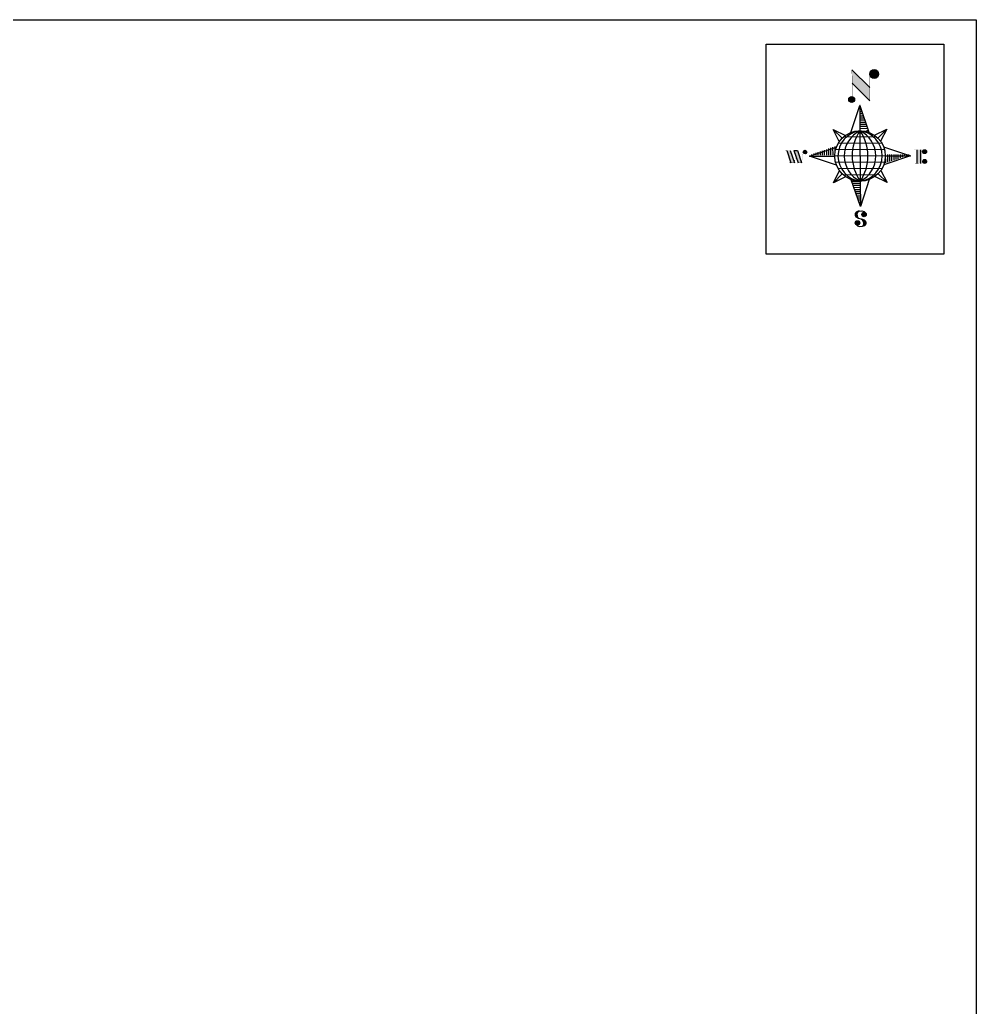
# Model space of a CAD drawing. Header units: inches. Extents: x 156 to 1336, y -394 to 439.
# Drawn here: x 931.8 to 1335.5, y 22.7 to 439.4 of the extents above; entities that cross this region are included whole.
import ezdxf

# ---------------------------------------------------------------- set-up
doc = ezdxf.new("R2010")
doc.units = ezdxf.units.IN
doc.header["$LTSCALE"] = 15
doc.header["$MEASUREMENT"] = 0
for name, color, linetype in [('AQUADUCT', 1, 'Continuous'), ('bord', 1, 'Continuous'), ('V', 6, 'Continuous'), ('VILLAGE BOUNDARY', 200, 'Continuous')]:
    doc.layers.add(name, color=color, linetype=linetype)
pattern_1 = [(267.297113149, (-8720374.938, 50637915.138), (10.5367255337, -0.497431438), [])]
pattern_2 = [(357.297113149, (-8720374.938, 50637915.138), (0.497431438, 10.5367255337), [])]

# ---------------------------------------------------------------- blocks, each defined once
blk = doc.blocks.new('*X3')
at = {"color": 0, "linetype": 'Continuous'}
for p, q in [((6321.56, 239.21), (6322.58, 240.23)), ((6321.57, 239.39), (6322.52, 240.35)), ((6321.58, 239.58), (6322.47, 240.46)), ((6321.59, 239.95), (6322.35, 240.7)), ((6321.59, 239.76), (6322.41, 240.58)), ((6321.6, 240.13), (6322.29, 240.82)), ((6321.61, 240.32), (6322.32, 241.03)), ((6321.62, 240.5), (6322.34, 241.22)), ((6321.67, 239.14), (6322.64, 240.11)), ((6321.76, 239.05), (6322.69, 239.99)), ((6321.77, 240.83), (6322.36, 241.41)), ((6321.84, 238.96), (6322.78, 239.9)), ((6321.93, 238.86), (6322.87, 239.81)), ((6322.01, 238.77), (6322.96, 239.72)), ((6322.08, 241.31), (6322.37, 241.61)), ((6322.1, 238.68), (6323.05, 239.64)), ((6322.18, 238.59), (6323.14, 239.55)), ((6322.27, 238.5), (6323.23, 239.46)), ((6322.41, 238.46), (6323.32, 239.37)), ((6322.54, 238.41), (6323.44, 239.31)), ((6322.67, 238.37), (6323.56, 239.26)), ((6322.8, 238.32), (6323.68, 239.2)), ((6322.93, 238.28), (6323.8, 239.15)), ((6323.06, 238.23), (6323.92, 239.09)), ((6323.19, 238.18), (6324.04, 239.03)), ((6323.33, 238.15), (6324.16, 238.98)), ((6323.5, 238.14), (6324.28, 238.92)), ((6323.67, 238.13), (6324.39, 238.85)), ((6323.83, 238.12), (6324.56, 238.84)), ((6324.1, 238.21), (6324.73, 238.84)), ((6324.34, 238.27), (6324.9, 238.83)), ((6324.59, 238.34), (6325.07, 238.82)), ((6324.83, 238.41), (6325.24, 238.81)), ((6325.08, 238.48), (6325.41, 238.81)), ((6325.4, 238.63), (6325.57, 238.8))]:
    blk.add_line(p, q, dxfattribs=at)
blk = doc.blocks.new('*X2')
at = {"color": 0, "linetype": 'Continuous'}
for p, q in [((6324.43, 240.3), (6324.53, 240.41)), ((6324.56, 240.26), (6324.76, 240.46)), ((6324.7, 240.22), (6325, 240.52)), ((6324.83, 240.18), (6325.23, 240.57)), ((6324.97, 240.14), (6325.45, 240.62)), ((6325.1, 240.1), (6325.63, 240.62)), ((6325.23, 240.05), (6325.8, 240.62)), ((6325.34, 239.97), (6325.98, 240.62)), ((6325.44, 239.9), (6326.1, 240.56)), ((6325.54, 239.83), (6326.22, 240.51)), ((6325.65, 239.75), (6326.35, 240.46)), ((6325.75, 239.68), (6326.47, 240.4)), ((6325.85, 239.61), (6326.59, 240.35)), ((6325.95, 239.53), (6326.72, 240.3)), ((6326.04, 239.44), (6326.84, 240.24)), ((6326.12, 239.35), (6326.96, 240.19)), ((6326.21, 239.25), (6327.06, 240.1)), ((6326.29, 239.16), (6327.14, 240.01)), ((6326.38, 239.07), (6327.22, 239.91)), ((6326.46, 238.98), (6327.3, 239.81)), ((6326.55, 238.89), (6327.38, 239.72)), ((6326.63, 238.8), (6327.46, 239.62)), ((6326.72, 238.7), (6327.54, 239.52)), ((6326.79, 238.6), (6327.62, 239.43)), ((6326.79, 236.48), (6327.35, 237.04)), ((6326.84, 238.47), (6327.7, 239.33)), ((6326.88, 238.34), (6327.78, 239.23)), ((6326.92, 236.78), (6327.58, 237.45)), ((6326.93, 238.21), (6327.85, 239.13)), ((6326.98, 238.08), (6327.85, 238.95)), ((6327, 237.93), (6327.84, 238.77)), ((6327.01, 237.76), (6327.84, 238.59)), ((6327.02, 237.6), (6327.84, 238.41)), ((6327.03, 237.43), (6327.83, 238.23)), ((6327.04, 237.26), (6327.83, 238.05)), ((6327.05, 237.09), (6327.81, 237.85))]:
    blk.add_line(p, q, dxfattribs=at)
blk = doc.blocks.new('H')
at = {"layer": 'bord', "extrusion": (0.000427885, 0.004792, 0.999988)}
h = blk.add_hatch(dxfattribs=at)
h.set_pattern_fill('LINE', color=8, scale=84.387686, angle=-2.7029, style=0)
h.set_pattern_definition(pattern_2)
h.paths.add_polyline_path([(-492.5, 785.6, -0.090992), (-448, 775.2), (-486.5, 912)])
h = blk.add_hatch(dxfattribs=at)
h.set_pattern_fill('LINE', color=8, scale=84.387686, angle=-92.7029, style=0)
h.set_pattern_definition(pattern_1)
h.paths.add_polyline_path([(-624.9, 665.1, -0.090992), (-614.5, 709.6), (-751.3, 671.1)])
h = blk.add_hatch(dxfattribs=at)
h.set_pattern_fill('LINE', color=8, scale=84.387686, angle=-92.7029, style=0)
h.set_pattern_definition(pattern_1)
h.paths.add_polyline_path([(-245.6, 647.2), (-372, 653.2, -0.090992), (-382.4, 608.7)])
h = blk.add_hatch(dxfattribs=at)
h.set_pattern_fill('LINE', color=8, scale=84.387686, angle=-2.7029, style=0)
h.set_pattern_definition(pattern_2)
h.paths.add_polyline_path([(-504.4, 532.7, -0.090992), (-548.9, 543.1), (-510.4, 406.3)])
for p, q in [((-516.2, 1087.1, -1217.1), (-431.5, 994, -1216.7)), ((-519.4, 1020.4, -1216.8), (-434.7, 927.3, -1216.4)), ((-538.3, 773.7, -1215.6), (-487, 906.2, -1216.3)), ((-487, 906.2, -1216.3), (-493, 779.8, -1215.7)), ((-487, 906.2, -1216.3), (-448.5, 769.4, -1215.7)), ((-626.7, 793.8, -1215.7), (-566.8, 760.2, -1215.6)), ((-626.7, 793.8, -1215.7), (-584.1, 747, -1215.5)), ((-598.9, 731, -1215.4), (-626.7, 793.8, -1215.7)), ((-421.3, 753.3, -1215.6), (-358.5, 781.1, -1215.7)), ((-358.5, 781.1, -1215.7), (-405.3, 738.5, -1215.5)), ((-358.5, 781.1, -1215.7), (-392.1, 721.2, -1215.4)), ((-864.7, 700.9, -1215.1), (-846.9, 637.7, -1214.9)), ((-846.9, 700.1, -1215.1), (-829.1, 636.9, -1214.9)), ((-829.1, 699.2, -1215.2), (-811.3, 636, -1214.9)), ((-829.1, 699.2, -1215.2), (-811.3, 698.4, -1215.2)), ((-811.3, 698.4, -1215.2), (-793.5, 635.2, -1214.9)), ((-751.8, 665.3, -1215), (-615, 703.8, -1215.3)), ((-751.8, 665.3, -1215), (-625.4, 659.3, -1215)), ((-619.3, 614, -1214.8), (-751.8, 665.3, -1215)), ((-378.6, 692.6, -1215.3), (-246.1, 641.4, -1215.1)), ((-372.5, 647.4, -1215.1), (-246.1, 641.4, -1215.1)), ((-213.5, 669.3, -1215.3), (-216.7, 600.8, -1214.9)), ((-197.2, 599.9, -1214.9), (-193.9, 668.4, -1215.3)), ((-246.1, 641.4, -1215.1), (-382.9, 602.9, -1214.9)), ((-639.4, 525.6, -1214.4), (-605.8, 585.5, -1214.7)), ((-639.4, 525.6, -1214.4), (-592.6, 568.1, -1214.6)), ((-576.6, 553.3, -1214.6), (-639.4, 525.6, -1214.4)), ((-371.2, 512.9, -1214.5), (-431.1, 546.5, -1214.6)), ((-371.2, 512.9, -1214.5), (-413.8, 559.7, -1214.7)), ((-399, 575.7, -1214.7), (-371.2, 512.9, -1214.5)), ((-510.9, 400.5, -1213.9), (-549.4, 537.2, -1214.5)), ((-459.6, 533, -1214.5), (-510.9, 400.5, -1213.9)), ((-504.9, 526.9, -1214.5), (-510.9, 400.5, -1213.9))]:
    blk.add_line(p, q, dxfattribs=at)
at = {"layer": 'bord', "color": 8, "linetype": 'ByBlock', "extrusion": (0.000427885, 0.004792, 0.999988)}
for p, q in [((-410.8, 744.2, -1215.5), (-578.1, 752.1, -1215.5)), ((-493, 779.8, -1215.7), (-504.9, 526.9, -1214.5)), ((-386.5, 711.4, -1215.4), (-605.5, 721.7, -1215.4)), ((-372.5, 647.4, -1215.1), (-625.4, 659.3, -1215)), ((-375, 679.2, -1215.3), (-619.9, 690.7, -1215.2)), ((-378, 615.9, -1214.9), (-622.9, 627.5, -1214.9)), ((-392.4, 584.9, -1214.8), (-611.4, 595.3, -1214.7)), ((-419.8, 554.6, -1214.6), (-587.1, 562.5, -1214.6))]:
    blk.add_line(p, q, dxfattribs=at)
at = {"layer": 'bord', "extrusion": (0.000427885, 0.004792, 0.999988), "elevation": -1212.1}
for points in [[(-522, 959.6, 1.61, 1.61, 0), (-515.7, 1092.9, 1.61, 1.61, 0)], [(-434.2, 933.1, 1.61, 1.61, 0), (-427.9, 1066.5, 1.61, 1.61, 0)], [(-870.1, 707, 0.642, 0.642, 0), (-846.4, 705.9, 0.642, 0.642, 0)], [(-828.6, 642.7, 0.642, 0.642, 0), (-821, 678, 0.642, 0.642, 0)], [(-793, 641, 0.642, 0.642, 0), (-781.6, 693.9, 0.642, 0.642, 0)], [(-222.7, 675.6, 0.706, 0.706, 0), (-173.8, 673.3, 0.706, 0.706, 0)], [(-828.6, 642.7, 0.642, 0.642, 0), (-855.2, 643.9, 0.642, 0.642, 0)], [(-810.8, 641.8, 0.642, 0.642, 0), (-784.1, 640.6, 0.642, 0.642, 0)], [(-177.1, 604.8, 0.706, 0.706, 0), (-226, 607.1, 0.706, 0.706, 0)]]:
    blk.add_lwpolyline(points, format="xyseb", dxfattribs=at)
for points in [[(-413.7, 1073.1, 22.3, 22.3, 1), (-397.6, 1057.7, 22.3, 22.3, 1)], [(-530.3, 949.5, 14.8, 14.8, 1), (-519.6, 939.3, 14.8, 14.8, 1)], [(-775.9, 696.6, 8.9, 8.9, 1), (-769.5, 690.4, 8.9, 8.9, 1)], [(-177.8, 666.9, 9.79, 9.79, 1), (-170.8, 660.1, 9.79, 9.79, 1)], [(-180.1, 618, 9.79, 9.79, 1), (-173.1, 611.2, 9.79, 9.79, 1)], [(-489.8, 361.7, 11.1, 11.1, 1), (-498.1, 369.1, 11.1, 11.1, 1)], [(-525.2, 321.6, 11.1, 11.1, 1), (-533.4, 328.9, 11.1, 11.1, 1)]]:
    blk.add_lwpolyline(points, format="xyseb", close=True, dxfattribs=at)
at = {"layer": 'bord', "extrusion": (0.000427885, 0.004792, 0.999988), "const_width": 0.706, "elevation": -1212.1}
blk.add_lwpolyline([(-194.8, 644.8), (-185, 644.4)], dxfattribs=at)
at = {"layer": 'bord', "extrusion": (0.000427885, 0.004792, 0.999988), "elevation": -1212.1}
for points in [[(-537, 317.4), (-530.7, 310.5), (-519.8, 306.8), (-504.9, 306.9), (-493.9, 310), (-486.3, 317.7), (-486.5, 325.8), (-490.6, 333.3), (-493.5, 336.2), (-502.8, 340.9), (-522.5, 347.3), (-530.4, 351.6), (-533.7, 354.6), (-537.4, 362.6), (-537, 373.4), (-530, 380.7), (-520, 384.1), (-503.5, 384.2), (-492.5, 379.9), (-487.1, 373.3)], [(-522.5, 347.6), (-526.2, 353.8), (-527.8, 360.6), (-527.9, 370.6), (-525.9, 375.5), (-521.3, 381.2), (-514.5, 384.4)], [(-504.9, 306.9), (-499, 312.4), (-497, 319.4), (-497.5, 326.5), (-501.2, 335.4), (-509.2, 343.2)]]:
    blk.add_lwpolyline(points, dxfattribs=at)
at = {"layer": 'bord', "extrusion": (0.000427885, 0.004792, 0.999988)}
for centre, radius in [((-405.6, 1065.4, -1212.1), 22.3), ((-525, 944.4, -1212.1), 14.8), ((-498.4, 659.1, -1212.1), 126.6), ((-772.7, 693.5, -1212.1), 8.9), ((-174.3, 663.5, -1212.1), 9.79), ((-176.6, 614.6, -1212.1), 9.79), ((-494, 365.4, -1212.1), 11.1), ((-529.3, 325.2, -1212.1), 11.1)]:
    blk.add_circle(centre, radius, dxfattribs=at)
at = {"layer": 'bord', "color": 8, "linetype": 'ByBlock', "extrusion": (0.000427885, 0.004792, 0.999988)}
for centre, radius, start, end in [((-481.5, 658.3, -1212.1), 127.7, 94.9254, 259.6691), ((-436.8, 656.2, -1212.1), 140.8, 113.2864, 241.308), ((-315.9, 650.5, -1212.1), 222.3, 142.5892, 212.0053), ((-560.1, 662.1, -1212.1), 140.8, 293.2864, 61.308), ((-681, 667.8, -1212.1), 222.3, 322.5892, 32.0053), ((-515.4, 659.9, -1212.1), 127.7, 274.9254, 79.6691)]:
    blk.add_arc(centre, radius, start, end, dxfattribs=at)
at = {"layer": 'bord', "extrusion": (0.000427885, 0.004792, 0.999988)}
for points in [[(-515.7, 1092.9, -1212.1), (-431, 999.8, -1212.1), (-518.9, 1026.2, -1212.1), (-434.2, 933.1, -1212.1)], [(-864.1, 706.7, -1212.1), (-846.4, 705.9, -1212.1), (-846.3, 643.5, -1212.1), (-828.6, 642.7, -1212.1)], [(-828.6, 705, -1212.1), (-810.8, 704.2, -1212.1), (-810.8, 641.8, -1212.1), (-793, 641, -1212.1)], [(-193.4, 674.2, -1212.1), (-196.6, 605.7, -1212.1), (-213, 675.1, -1212.1), (-216.2, 606.7, -1212.1)]]:
    blk.add_solid(points, dxfattribs=at)
at = {"layer": 'bord', "extrusion": (0.000427885, 0.004792, 0.999988), "xscale": 7.977342409717546, "yscale": 7.977342408231451, "zscale": 7.977342408476333, "rotation": 138.0840426661453}
for name, p in [('*X2', (38300.5, -31929.4, -1212.1)), ('*X3', (38314.4, -31950.9, -1212.1))]:
    blk.add_blockref(name, p, dxfattribs=at)

msp = doc.modelspace()

# ---------------------------------------------------------------- linework, layer by layer
at = {"layer": 'V', "color": 0}
msp.add_lwpolyline([(155.6, 439.36), (1335.52, 439.36), (1335.52, -394.02), (155.6, -394.02)], close=True, dxfattribs=at)
at = {"layer": 'VILLAGE BOUNDARY', "color": 0, "elevation": -0.09}
msp.add_lwpolyline([(1246.83, 429.12), (1321.82, 429.12), (1321.82, 340.47), (1246.83, 340.47)], close=True, dxfattribs=at)

# ---------------------------------------------------------------- block references
at = {"layer": 'AQUADUCT', "color": 1, "xscale": 0.08422059943626183, "yscale": 0.08422059943302429, "zscale": 0.08422059943387003, "rotation": 3.078330599217968}
msp.add_blockref('H', (1331.39, 329.18, 102.21), dxfattribs=at)

doc.saveas('drawing.dxf')
